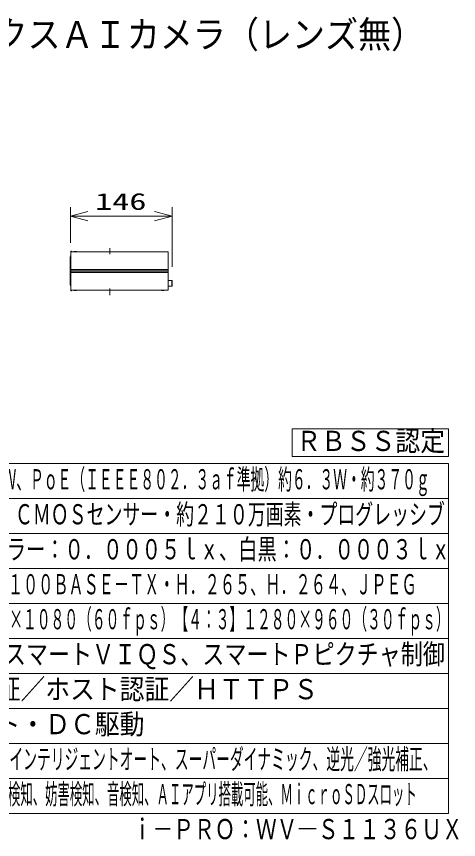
# Model space of a CAD drawing. Units: millimetres on the paper. Extents: x -62 to 64, y -58 to 59.
# Drawn here: x 0.7 to 63.9, y -58.3 to 59.3 of the extents above; entities that cross this region are included whole.
import ezdxf
from ezdxf.enums import TextEntityAlignment as Align

# ---------------------------------------------------------------- set-up
doc = ezdxf.new("R2010")
doc.units = ezdxf.units.MM
doc.linetypes.add('CHAIN2', pattern=[12, 9, -1, 1, -1])
for name, color, linetype, lineweight in [('0-0_MOJI1', 7, 'Continuous', 9), ('0-1_WAKU', 4, 'Continuous', 9), ('0-2_GAIKEI', 4, 'Continuous', 9), ('0-3_SUNPO', 7, 'Continuous', 9), ('0-4_0', 7, 'Continuous', 9)]:
    doc.layers.add(name, color=color, linetype=linetype, lineweight=lineweight)
doc.layers.add('0-5_相当品', color=4, linetype='Continuous')
doc.styles.add('ＭＳ ゴシック', font='')
doc.styles.get('ＭＳ ゴシック').set_extended_font_data('MS Gothic')

# ---------------------------------------------------------------- blocks, each defined once
blk = doc.blocks.new('_Open30')
at = {"layer": '0-4_0'}
blk.add_line((0, 0), (-1, 0), dxfattribs=at)
blk.add_lwpolyline([(-1, 0.2679), (0, 0), (-1, -0.2679)], dxfattribs=at)

msp = doc.modelspace()

# ---------------------------------------------------------------- linework, layer by layer
at = {"layer": '0-0_MOJI1'}
msp.add_lwpolyline([(40.121, 0.367), (62.5, 0.367), (62.5, -3.6), (40.121, -3.6)], close=True, dxfattribs=at)
at = {"layer": '0-1_WAKU', "color": 3}
for p, q in [((-62.5, -4.6), (62.5, -4.6)), ((62.5, -54.6), (62.5, -4.6)), ((-62.5, -54.6), (62.5, -54.6))]:
    msp.add_line(p, q, dxfattribs=at)
at = {"layer": '0-1_WAKU'}
for p, q in [((-62.5, -9.6), (62.5, -9.6)), ((-62.5, -14.6), (62.5, -14.6)), ((62.5, -19.6), (-62.5, -19.6)), ((62.5, -24.6), (-62.5, -24.6)), ((62.5, -29.6), (-62.5, -29.6)), ((-62.5, -34.6), (62.5, -34.6)), ((-62.5, -39.6), (62.5, -39.6)), ((-62.5, -44.6), (62.5, -44.6)), ((-62.5, -49.6), (62.5, -49.6))]:
    msp.add_line(p, q, dxfattribs=at)
at = {"layer": '0-2_GAIKEI', "linetype": 'CHAIN2'}
for p, q in [((14.044, 26.174), (14.044, 25.332)), ((14.044, 20.404), (14.044, 19.486))]:
    msp.add_line(p, q, dxfattribs=at)
at = {"layer": '0-2_GAIKEI'}
for p, q in [((8.414, 24.93), (8.404, 24.93)), ((8.404, 24.93), (8.404, 20.93)), ((8.414, 24.93), (8.414, 20.93)), ((8.434, 24.93), (8.434, 20.93)), ((8.469, 25.752), (8.464, 25.68)), ((8.464, 25.65), (8.464, 25.68)), ((8.499, 25.78), (8.494, 25.68)), ((8.494, 22.945), (8.494, 25.68)), ((8.529, 25.78), (8.499, 25.78)), ((8.534, 25.68), (8.529, 25.78)), ((8.564, 25.68), (8.559, 25.752)), ((8.979, 25.701), (8.979, 25.7)), ((9.084, 25.71), (9.084, 25.7)), ((9.144, 25.71), (9.144, 25.7)), ((9.249, 25.701), (9.249, 25.7)), ((13.414, 25.68), (14.414, 25.68)), ((22.384, 22.945), (22.384, 25.68)), ((8.414, 23.625), (8.404, 23.625)), ((8.414, 23.43), (8.404, 23.43)), ((8.414, 23.281), (8.404, 23.281)), ((8.414, 23.23), (8.404, 23.23)), ((8.414, 22.63), (8.404, 22.63)), ((8.414, 22.579), (8.404, 22.579)), ((8.414, 22.43), (8.404, 22.43)), ((8.464, 23.128), (8.464, 22.731)), ((8.464, 22.945), (22.414, 22.945)), ((8.594, 22.93), (8.464, 22.93)), ((8.464, 22.915), (22.414, 22.915)), ((8.494, 23.13), (22.384, 23.13)), ((8.494, 22.915), (8.494, 20.18)), ((22.384, 22.73), (8.494, 22.73)), ((8.594, 22.915), (8.594, 22.945)), ((8.664, 22.915), (8.664, 22.945)), ((8.678, 22.915), (8.709, 22.945)), ((8.694, 22.93), (8.694, 22.945)), ((22.264, 22.915), (22.263, 22.945)), ((22.314, 22.915), (22.313, 22.945)), ((22.384, 20.18), (22.384, 22.915)), ((8.414, 22.234), (8.404, 22.234)), ((22.414, 21.575), (22.914, 21.575)), ((22.914, 20.745), (22.914, 21.575)), ((22.964, 21.16), (22.964, 21.525)), ((22.964, 20.795), (22.964, 21.525)), ((8.414, 20.93), (8.404, 20.93)), ((8.464, 20.18), (8.464, 20.21)), ((8.469, 20.107), (8.464, 20.18)), ((8.499, 20.08), (8.494, 20.18)), ((8.499, 20.08), (8.529, 20.08)), ((8.534, 20.18), (8.529, 20.08)), ((8.564, 20.18), (8.559, 20.107)), ((8.979, 20.158), (8.979, 20.159)), ((9.084, 20.149), (9.084, 20.159)), ((9.144, 20.149), (9.144, 20.159)), ((9.249, 20.158), (9.249, 20.159)), ((21.479, 20.158), (21.479, 20.159)), ((21.584, 20.149), (21.584, 20.159)), ((21.644, 20.149), (21.644, 20.159)), ((21.749, 20.158), (21.749, 20.159)), ((22.414, 20.745), (22.914, 20.745))]:
    msp.add_line(p, q, dxfattribs=at)
at = {"layer": '0-2_GAIKEI', "color": 7}
for p, q in [((8.464, 25.65), (8.464, 23.128)), ((22.384, 25.68), (8.494, 25.68)), ((22.414, 22.945), (22.414, 25.65)), ((8.464, 22.731), (8.464, 20.21)), ((22.414, 20.21), (22.414, 22.915)), ((22.384, 20.18), (8.494, 20.18))]:
    msp.add_line(p, q, dxfattribs=at)
at = {"layer": '0-2_GAIKEI'}
for points in [[(9.044, 25.71), (9.059, 25.712), (9.073, 25.712), (9.082, 25.711)], [(9.084, 25.71), (9.084, 25.71), (9.084, 25.711), (9.083, 25.711), (9.082, 25.711), (9.08, 25.712), (9.075, 25.712), (9.053, 25.711), (9.044, 25.71)], [(9.144, 25.71), (9.144, 25.71), (9.144, 25.711), (9.144, 25.711), (9.145, 25.711), (9.148, 25.712), (9.153, 25.712), (9.175, 25.711), (9.184, 25.71)], [(9.184, 25.71), (9.169, 25.712), (9.155, 25.712), (9.146, 25.711)], [(9.084, 20.149), (9.084, 20.149), (9.084, 20.148), (9.083, 20.148), (9.082, 20.148), (9.08, 20.148), (9.075, 20.147), (9.053, 20.148), (9.044, 20.149)], [(9.072, 20.147), (9.08, 20.147), (9.083, 20.148), (9.083, 20.148), (9.084, 20.148), (9.084, 20.149), (9.084, 20.149)], [(9.144, 20.149), (9.144, 20.149), (9.144, 20.148), (9.144, 20.148), (9.145, 20.148), (9.148, 20.148), (9.153, 20.147), (9.175, 20.148), (9.184, 20.149)], [(21.584, 20.149), (21.584, 20.149), (21.584, 20.148), (21.583, 20.148), (21.582, 20.148), (21.58, 20.148), (21.575, 20.147), (21.553, 20.148), (21.544, 20.149)], [(21.572, 20.147), (21.58, 20.147), (21.583, 20.148), (21.583, 20.148), (21.584, 20.148), (21.584, 20.149), (21.584, 20.149)], [(21.644, 20.149), (21.644, 20.149), (21.644, 20.148), (21.644, 20.148), (21.645, 20.148), (21.648, 20.148), (21.653, 20.147), (21.675, 20.148), (21.684, 20.149)]]:
    msp.add_lwpolyline(points, dxfattribs=at)
for centre, radius, start, end in [((8.464, 24.676), 0.05, 126.8284, 180.00001), ((7.464, 25.173), 1, 345.93013, 359.96565), ((8.499, 25.75), 0.03, 90, 176), ((8.529, 25.75), 0.03, 4, 90), ((9.114, 25.04), 0.675, 101.53825, 108.53305), ((9.114, 25.04), 0.674, 95.95874, 101.54976), ((9.114, 25.039), 0.674, 95.96056, 101.54919), ((9.114, 25.04), 0.661, 87.40001, 92.59972), ((9.114, 25.04), 0.674, 78.45024, 84.04126), ((9.114, 25.039), 0.674, 78.45081, 84.03944), ((9.114, 25.04), 0.675, 71.46695, 78.46175), ((8.464, 21.184), 0.05, 179.99999, 233.17158), ((22.914, 21.525), 0.05, 0, 90), ((7.464, 20.686), 1, 0.03443, 14.06987), ((8.494, 20.21), 0.03, 180.00001, 270), ((8.499, 20.11), 0.03, 184.00001, 270), ((8.529, 20.11), 0.03, 270, 356), ((9.114, 20.82), 0.675, 251.46698, 258.46175), ((9.114, 20.82), 0.674, 258.45081, 264.03944), ((9.114, 20.819), 0.674, 258.45024, 264.04126), ((9.114, 20.82), 0.661, 267.4, 272.59972), ((9.154, 20.199), 0.0515, 260.78318, 271.92392), ((9.147, 20.495), 0.348, 272.94357, 276.03563), ((9.114, 20.82), 0.674, 275.96056, 281.54919), ((9.114, 20.819), 0.674, 275.95874, 281.54976), ((9.114, 20.82), 0.675, 281.53825, 288.53301), ((21.614, 20.82), 0.675, 251.46696, 258.46175), ((21.614, 20.82), 0.674, 258.45081, 264.03944), ((21.614, 20.819), 0.674, 258.45024, 264.04126), ((21.614, 20.82), 0.661, 267.4, 272.59972), ((21.654, 20.199), 0.0515, 260.78318, 271.92392), ((21.647, 20.495), 0.348, 272.94357, 276.03563), ((21.614, 20.82), 0.674, 275.96056, 281.54919), ((21.614, 20.819), 0.674, 275.95874, 281.54976), ((21.614, 20.82), 0.675, 281.53825, 288.53303), ((22.914, 20.795), 0.05, 270, 0)]:
    msp.add_arc(centre, radius, start, end, dxfattribs=at)
at = {"layer": '0-2_GAIKEI', "color": 7}
for centre, start, end in [((8.494, 25.65), 90, 180.00001), ((22.384, 25.65), 0, 90), ((22.384, 20.21), 270, 0)]:
    msp.add_arc(centre, 0.03, start, end, dxfattribs=at)
at = {"layer": '0-2_GAIKEI'}
for centre, ratio, start_param, end_param in [((8.494, 25.316), 0.458714, 1.5707882, 3.1415908), ((22.384, 25.316), 0.458714, 0, 1.5707963), ((8.494, 23.128), 0.043619, 1.5707963, 3.1415927), ((8.494, 22.731), 0.043619, 3.1415927, 4.712389), ((22.384, 23.128), 0.043619, 0, 1.5707963), ((22.384, 22.731), 0.043619, 4.712389, 6.2831853), ((22.384, 20.543), 0.458714, 4.712389, 6.2831853)]:
    msp.add_ellipse(centre, major_axis=(0.03, 0), ratio=ratio, start_param=start_param, end_param=end_param, dxfattribs=at)
at = {"layer": '0-3_SUNPO'}
for p, q in [((8.414, 26.93), (8.414, 32.03)), ((22.964, 23.525), (22.964, 32.03)), ((10.914, 30.78), (20.464, 30.78))]:
    msp.add_line(p, q, dxfattribs=at)

# ---------------------------------------------------------------- block references
at = {"layer": '0-3_SUNPO', "xscale": 2.5, "yscale": 2.5, "rotation": 180}
msp.add_blockref('_Open30', (8.414, 30.78), dxfattribs=at)
at = {"layer": '0-3_SUNPO', "xscale": 2.5, "yscale": 2.5}
msp.add_blockref('_Open30', (22.964, 30.78), dxfattribs=at)

# ---------------------------------------------------------------- texts
at = {"layer": '0-0_MOJI1', "style": 'ＭＳ ゴシック'}
for s, height, width, p in [('屋内２ＭＰボックスＡＩカメラ（レンズ無）', 3.849, 0.9, (-35.5, 53.66)), ('ＲＢＳＳ認定', 2.889, 0.9, (40.71, -3.672)), ('ＤＣ１２Ｖ 約５．８Ｗ、ＰｏＥ（ＩＥＥＥ８０２．３ａｆ準拠）約６．３Ｗ・約３７０ｇ', 2.889, 0.5, (-20, -9.155)), ('約１／２．８型\u3000ＣＭＯＳセンサー・約２１０万画素・プログレッシブ', 2.889, 0.65, (-20, -14.155)), ('（Ｆ１．２）カラー：０．０００５ｌｘ、白黒：０．０００３ｌｘ', 2.889, 0.7, (-20, -19.155)), ('１０ＢＡＳＥ－Ｔ／１００ＢＡＳＥ－ＴＸ・Ｈ．２６５、Ｈ．２６４、ＪＰＥＧ', 2.886, 0.55, (-20, -24.155)), ('【１６：９】１９２０×１０８０（６０ｆｐｓ）【４：３】１２８０×９６０（３０ｆｐｓ）', 2.886, 0.5, (-20, -29.155)), ('ＧＯＰ制御、スマートＶＩＱＳ、スマートＰピクチャ制御', 2.889, 0.8, (-20, -34.155)), ('ユーザー認証／ホスト認証／ＨＴＴＰＳ', 2.889, 0.9, (-20, -39.155)), ('ＣＳマウント・ＤＣ駆動', 2.889, 0.9, (-20, -44.155)), ('ＪＣ－ＳＴＡＲ適合、インテリジェントオート、スーパーダイナミック、逆光／強光補正、', 2.889, 0.5, (-20, -49.155)), ('カラー／白黒切換、動作検知、妨害検知、音検知、ＡＩアプリ搭載可能、ＭｉｃｒｏＳＤスロット', 2.886, 0.45, (-20, -54.155))]:
    msp.add_text(s, height=height, dxfattribs=dict(at, width=width)).set_placement(p, align=Align.BOTTOM_LEFT)
at = {"layer": '0-3_SUNPO', "style": 'ＭＳ ゴシック', "width": 1.5}
msp.add_text('146', height=2.405, dxfattribs=at).set_placement((11.939, 30.942), align=Align.BOTTOM_LEFT)
at = {"layer": '0-5_相当品', "style": 'ＭＳ ゴシック', "width": 0.75}
msp.add_text('ｉ－ＰＲＯ：ＷＶ―Ｓ１１３６ＵＸ', height=2.889, dxfattribs=at).set_placement((17.22, -59.155), align=Align.BOTTOM_LEFT)

doc.saveas('drawing.dxf')
